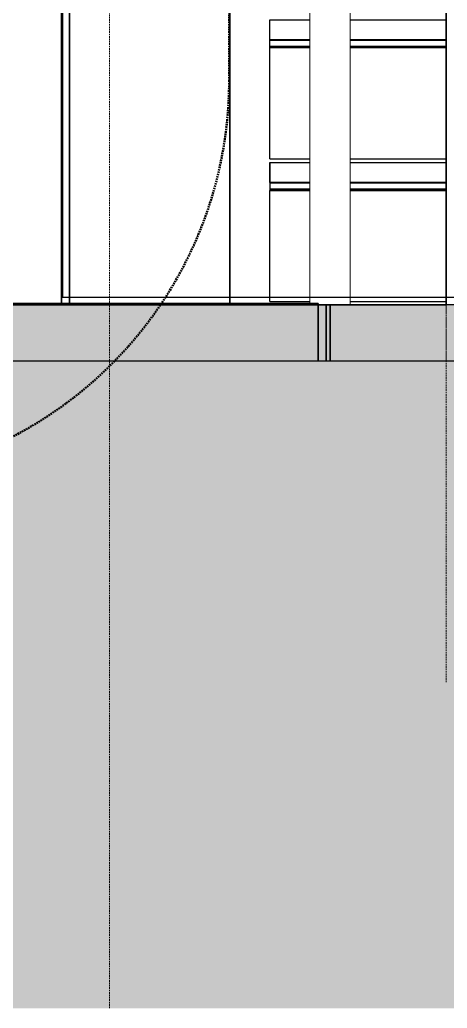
# Model space of a CAD drawing. Header units: millimetres. Extents: x 652554 to 1678317, y -308114 to 170803.
# Drawn here: x 669842 to 670375, y 100344 to 101575 of the extents above; entities that cross this region are included whole.
import ezdxf

# ---------------------------------------------------------------- set-up
doc = ezdxf.new("R2010")
doc.units = ezdxf.units.MM
for name, pattern in [('Centre', [31.75, 6.35, -4.7625, 15.875, -4.7625]), ('DPA_Hidden 50', [3, 2, -1]), ('DPA_Hidden 500', [1.4, 0.8, -0.6])]:
    doc.linetypes.add(name, pattern=pattern)
doc.layers.add('000 - 0_HIDE_OBJ_FRAMING_DEF_SUB_1', color=251, linetype='Continuous')
doc.layers.add('DIM', color=1, linetype='Continuous')
for name, color, linetype, lineweight in [('A-DETL', 1, 'Continuous', 70), ('A-DETL-GENF', 2, 'Continuous', 35), ('A-DETL-THIN', 1, 'Continuous', 25), ('A-DOOR-E', 2, 'Continuous', 25), ('A-FLOR-E', 2, 'Continuous', 35), ('A-FLOR-FNSH', 2, 'Continuous', 70), ('A-FLOR-HRAL', 1, 'Continuous', 25), ('A-FLOR-LEVL', 3, 'Continuous', 9), ('A-FLOR-PATT', 1, 'Continuous', 70), ('A-GENM', 1, 'Continuous', 9), ('A-GENM-HDLN', 2, 'DPA_Hidden 500', 9), ('A-GLAZ-CWMG', 2, 'Continuous', 35), ('P-SANR-FIXT', 2, 'Continuous', 35), ('S-STRS-E', 1, 'Continuous', 25), ('WALL-E', 2, 'Continuous', 35)]:
    doc.layers.add(name, color=color, linetype=linetype, lineweight=lineweight)

# ---------------------------------------------------------------- blocks, each defined once
blk = doc.blocks.new('Railing - 50mm-V12-2250-01 ENTRANCE 2 ELEVATION 3')
at = {"layer": 'A-FLOR-HRAL', "lineweight": 9}
for p, q in [((624147.4, 101222), (624147.4, 102095)), ((624197.4, 102095), (624197.4, 101220)), ((624147.4, 101220), (624197.4, 101220)), ((624197.4, 101220), (624147.4, 101220))]:
    blk.add_line(p, q, dxfattribs=at)
blk = doc.blocks.new('Railing - Railing-6803796-2250-01 ENTRANCE 2 ELEVATION 3')
blk.add_blockref('Railing - 50mm-V12-2250-01 ENTRANCE 2 ELEVATION 3', (0, 0))
blk = doc.blocks.new('DPA_GM-Manhole Cover Type 2 - 900x900-V44-2250-01 ENTRANCE 2 ELEVATION 3')
at = {"layer": 'A-GENM'}
for p, q in [((624107, 101220), (624108.9, 101220)), ((624108.9, 101220), (624107, 101220)), ((624107, 101220), (624108.9, 101220)), ((624108.9, 101220), (624107, 101220)), ((624108.9, 101220), (624107, 101220)), ((624107, 101220), (624108.9, 101220)), ((624108.9, 101220), (624107, 101220)), ((624107, 101220), (624108.9, 101220))]:
    blk.add_line(p, q, dxfattribs=at)
at = {"layer": 'A-GENM-HDLN'}
for p, q in [((624108.9, 101220), (624107, 101220)), ((624107, 101220), (624108.9, 101220)), ((624107, 101220), (624108.9, 101220)), ((624108.9, 101220), (624107, 101220))]:
    blk.add_line(p, q, dxfattribs=at)
blk = doc.blocks.new('DPA_DR-SG-SW  REVERSE - D1_1000x2150 mm-15251648-2250-01 ENTRANCE 2 ELEVATION 3')
at = {"layer": '000 - 0_HIDE_OBJ_FRAMING_DEF_SUB_1'}
for p, q in [((624047.4, 101222), (624047.4, 103370)), ((624047.4, 103370), (624047.4, 101222)), ((624047.4, 103335), (624047.4, 101222)), ((624047.4, 101222), (624047.4, 103335)), ((624047.4, 101222), (624047.4, 103335)), ((624047.4, 101222), (624047.4, 103335)), ((624004.4, 101220), (623947.4, 101220)), ((623947.4, 101220), (624047.4, 101220)), ((624047.4, 101220), (623947.4, 101220)), ((623947.4, 101220), (624004.4, 101220)), ((624047.4, 101220), (624004.4, 101220)), ((624004.4, 101220), (624047.4, 101220)), ((624047.4, 101220), (624004.4, 101220)), ((624047.4, 101220), (624004.4, 101220))]:
    blk.add_line(p, q, dxfattribs=at)
blk = doc.blocks.new('Rectangular Mullion - Mullion_Beam 300x400-15677994-2250-01 ENTRANCE 2 ELEVATION 3')
at = {"layer": 'A-GLAZ-CWMG'}
for p, q in [((623042.1, 101220), (623112.1, 101220)), ((623042.1, 101220), (623112.1, 101220)), ((623507.1, 101220), (623847.4, 101220)), ((623572.4, 101220), (623772.4, 101220))]:
    blk.add_line(p, q, dxfattribs=at)
blk = doc.blocks.new('DPA_GM-Manhole Cover Type 2 - 900x900-V91-2250-01 ENTRANCE 2 ELEVATION 3')
at = {"layer": 'A-GENM', "lineweight": 35}
for p, q in [((623267.4, 101220), (623262.4, 101220)), ((623262.4, 101220), (623262.4, 101150)), ((623267.4, 101150), (623267.4, 101220)), ((624157.4, 101222), (623272.4, 101222)), ((623272.4, 101222), (623272.4, 101220)), ((623272.4, 101220), (624157.4, 101220)), ((624157.4, 101220), (623277.4, 101220)), ((623277.4, 101220), (623277.4, 101150)), ((624157.4, 101220), (624157.4, 101222)), ((624157.4, 101150), (624157.4, 101220)), ((624172.4, 101220), (624167.4, 101220)), ((624167.4, 101220), (624167.4, 101150)), ((624172.4, 101150), (624172.4, 101220))]:
    blk.add_line(p, q, dxfattribs=at)
at = {"layer": 'A-GENM'}
for p, q in [((624167.4, 101220), (623268.4, 101220)), ((623277.4, 101222), (623357.4, 101222)), ((623357.4, 101220), (623277.4, 101220)), ((623357.4, 101222), (624077.4, 101222)), ((624077.4, 101220), (623357.4, 101220)), ((624077.4, 101222), (624157.4, 101222)), ((624157.4, 101220), (624077.4, 101220)), ((624157.4, 101222), (624157.4, 101220))]:
    blk.add_line(p, q, dxfattribs=at)
at = {"layer": 'A-GENM-HDLN'}
for p, q in [((623117.4, 101220), (623117.4, 101150)), ((623262.4, 101220), (623117.4, 101220)), ((623262.4, 101150), (623262.4, 101220)), ((624172.4, 101220), (623262.4, 101220)), ((624317.4, 101220), (624172.4, 101220)), ((624172.4, 101220), (624172.4, 101150)), ((624317.4, 101150), (624317.4, 101220))]:
    blk.add_line(p, q, dxfattribs=at)
blk = doc.blocks.new('PB-DRAIN-CHANNEL_TYPE B_GRATING - 175W X 100D-17507704-2250-01 ENTRANCE 2 ELEVATION 3')
at = {"layer": '000 - 0_HIDE_OBJ_FRAMING_DEF_SUB_1', "lineweight": 9}
for p, q in [((624097.4, 101220), (624317.4, 101220)), ((624317.4, 101220), (624097.4, 101220))]:
    blk.add_line(p, q, dxfattribs=at)
blk = doc.blocks.new('DPA_AN_Callout - DPA_AN_Callout-15552947-2250-01 ENTRANCE 2 ELEVATION 3')
at = {"layer": 'A-DETL-GENF', "linetype": 'DPA_Hidden 50', "lineweight": 50}
blk.add_line((624046.5, 103100), (624046.5, 101500), dxfattribs=at)
blk.add_arc((623546.5, 101500), 500, 270, 0, dxfattribs=at)

msp = doc.modelspace()

# ---------------------------------------------------------------- hatches: boundary and pattern name
at = {"layer": 'A-DETL-GENF', "lineweight": 9}
h = msp.add_hatch(dxfattribs=at)
h.set_pattern_fill('FP_7', color=9, style=0, pattern_type=2)
h.set_pattern_definition([(45, (676567.2, 5e-05), (0, 449.0128), [317.5, -317.5]), (45, (676483, 84.2), (0, 449.0128), [317.5, -317.5]), (45, (676398.82, 168.38), (0, 449.0128), [317.5, -317.5]), (135, (676398.82, 224.5), (-449.0128, 3e-14), [317.5, -317.5]), (135, (676483, 308.7), (-449.0128, 3e-14), [317.5, -317.5]), (135, (676567.2, 392.9), (-449.0128, 3e-14), [317.5, -317.5])])
h.paths.add_polyline_path([(686298.9314, 100343.9086), (695674.0481, 100343.9086), (695674.0481, 101150), (658173.5814, 101150), (658173.5814, 100343.9086), (685127.0418, 100343.9086)])
at = {"layer": 'A-FLOR-PATT', "lineweight": 9}
h = msp.add_hatch(dxfattribs=at)
h.set_pattern_fill('FP_2', color=256, angle=-40, style=0, pattern_type=2)
h.set_pattern_definition([(230, (826503.44, 101220), (-728.7365, 63.7558), [76.2, -838.2]), (175, (826503.44, 101220), (140.9716, -764.2276), [60.96, -670.56]), (280.451, (826442.7, 101225.3), (-587.77, -700.4668), [64.76, -712.36]), (226.184, (826503.4, 101016.8), (-1084.316, 168.171), [114.3, -1257.3]), (276.636, (826413.1, 101030.8), (-949.61, -989.71), [97.14, -1068.54]), (171.184, (826503.4, 101016.8), (-949.6206, -989.701), [91.44, -1005.84]), (201, (826401.84, 101067.6), (-606.4579, 409.0606), [76.2, -838.2]), (146, (826401.84, 101067.6), (-247.2083, -736.753), [60.96, -670.56]), (251.451, (826351.3, 101101.7), (-853.6683, -327.6855), [64.76, -712.36]), (217.5, (826503.44, 101220), (-12.3547, -338.2201), [33.528, -628.904, 33.528, -1320.292]), (217.5, (826503.44, 101220), (-12.3547, -338.2201), [-695.96, -647.192, 33.528, -639.572]), (187.5, (826503.44, 101220), (-267.2789, -400.7221), [33.528, -354.584, 33.528, -870.204]), (187.5, (826503.44, 101220), (-267.2789, -400.7221), [-421.64, -613.664, 33.528, -223.012]), (147.5, (826730, 101220), (-542.36333, 22.91534), [33.528, -220.472, 33.528, -1810.512]), (147.5, (826730, 101220), (-542.36333, 22.91534), [-287.528, -758.952, 33.528, -1018.032]), (137.5, (826831.6, 101220), (-592.517, -101.7071), [33.528, -296.672, 33.528, -1239.52]), (137.5, (826831.6, 101220), (-592.517, -101.7071), [-363.728, -492.76, 33.528, -713.232])])
h.paths.add_polyline_path([(672602.4719, 101150), (677587.1749, 101150), (677587.1749, 101220), (658173.5814, 101220), (658173.5814, 101150), (672529.2288, 101150)])

# ---------------------------------------------------------------- linework, layer by layer
at = {"layer": 'A-DETL', "color": 9, "linetype": 'DPA_Hidden 50', "lineweight": 9}
for p, q in [((669953.7774, 103220), (669953.7774, 100343.9086)), ((670373.7774, 101220), (670373.7774, 100750))]:
    msp.add_line(p, q, dxfattribs=at)
at = {"layer": 'A-DETL-THIN'}
msp.add_line((695674.0481, 101150), (658173.5814, 101150), dxfattribs=at)
at = {"layer": 'A-FLOR-E'}
for p, q in [((670163.4786, 101220), (670165.3696, 101220)), ((670165.3699, 101220), (670163.4789, 101220))]:
    msp.add_line(p, q, dxfattribs=at)
at = {"layer": 'A-FLOR-FNSH', "color": 7, "lineweight": 25}
msp.add_line((677587.1749, 101220), (658173.5814, 101220), dxfattribs=at)
at = {"layer": 'A-FLOR-LEVL', "linetype": 'Centre'}
for p, q in [((658171, 101220), (699473.7038, 101220)), ((658171, 101150), (698203.7038, 101150))]:
    msp.add_line(p, q, dxfattribs=at)
at = {"layer": 'DIM', "color": 6}
msp.add_lwpolyline([(679355.7774, 102550), (669895, 102550), (669895, 101229.8585), (679355.7774, 101229.8585)], close=True, dxfattribs=at)
at = {"layer": 'S-STRS-E'}
for p, q in [((670153.7774, 101569.8334), (670153.7774, 101575.3334)), ((670153.7774, 101575.3334), (670203.7774, 101575.3334)), ((670153.7774, 101550.3334), (670153.7774, 101575.3334)), ((670153.7774, 101572.8334), (670153.7774, 101575.3334)), ((670153.7774, 101572.8334), (670153.7774, 101575.3334)), ((670153.7774, 101572.8334), (670153.7774, 101575.3334)), ((670153.7774, 101572.8334), (670153.7774, 101575.3334)), ((670153.7774, 101572.8334), (670153.7774, 101575.3334)), ((670153.7774, 101575.3334), (670203.7774, 101575.3334)), ((670153.7774, 101575.3334), (670203.7774, 101575.3334)), ((670153.7774, 101575.3334), (670203.7774, 101575.3334)), ((670153.7774, 101575.3334), (670203.7774, 101575.3334)), ((670153.7774, 101575.3334), (670203.7774, 101575.3334)), ((670153.7774, 101575.3334), (670203.7774, 101575.3334)), ((670153.7774, 101560.3334), (670153.7774, 101570.3334)), ((670153.7774, 101549.8334), (670153.7774, 101569.8334)), ((670153.7774, 101560.8334), (670153.7774, 101569.8334)), ((670253.7774, 101575.3334), (670373.7774, 101575.3334)), ((670253.7774, 101575.3334), (670373.7774, 101575.3334)), ((670253.7774, 101575.3334), (670373.7774, 101575.3334)), ((670253.7774, 101575.3334), (670373.7774, 101575.3334)), ((670253.7774, 101575.3334), (670373.7774, 101575.3334)), ((670253.7774, 101575.3334), (670373.7774, 101575.3334)), ((670253.7774, 101575.3334), (670373.7774, 101575.3334)), ((670153.7774, 101557.3334), (670153.7774, 101560.8334)), ((670153.7774, 101557.8334), (670153.7774, 101560.3334)), ((670203.7774, 101550.3334), (670153.7774, 101550.3334)), ((670153.7774, 101542.3334), (670153.7774, 101549.8334)), ((670153.7774, 101549.8334), (670203.7774, 101549.8334)), ((670153.7774, 101549.8334), (670203.7774, 101549.8334)), ((670373.7774, 101550.3334), (670253.7774, 101550.3334)), ((670253.7774, 101549.8334), (670373.7774, 101549.8334)), ((670253.7774, 101549.8334), (670373.7774, 101549.8334)), ((670153.7774, 101540.3334), (670153.7774, 101542.3334)), ((670153.7774, 101542.3334), (670203.7774, 101542.3334)), ((670153.7774, 101401.8934), (670153.7774, 101540.3334)), ((670203.7774, 101540.3334), (670153.7774, 101540.3334)), ((670203.7774, 101540.3334), (670153.7774, 101540.3334)), ((670253.7774, 101542.3334), (670373.7774, 101542.3334)), ((670373.7774, 101540.3334), (670253.7774, 101540.3334)), ((670373.7774, 101540.3334), (670253.7774, 101540.3334)), ((670153.7774, 101401.8934), (670203.7774, 101401.8934)), ((670153.7774, 101372.6667), (670153.7774, 101397.6667)), ((670153.7774, 101395.1667), (670153.7774, 101397.6667)), ((670153.7774, 101395.1667), (670153.7774, 101397.6667)), ((670153.7774, 101395.1667), (670153.7774, 101397.6667)), ((670153.7774, 101395.1667), (670153.7774, 101397.6667)), ((670153.7774, 101395.1667), (670153.7774, 101397.6667)), ((670153.7774, 101397.6667), (670203.7774, 101397.6667)), ((670153.7774, 101397.6667), (670203.7774, 101397.6667)), ((670153.7774, 101397.6667), (670203.7774, 101397.6667)), ((670153.7774, 101397.6667), (670203.7774, 101397.6667)), ((670153.7774, 101397.6667), (670203.7774, 101397.6667)), ((670153.7774, 101397.6667), (670203.7774, 101397.6667)), ((670153.7774, 101397.6667), (670203.7774, 101397.6667)), ((670153.7774, 101397.6667), (670153.7774, 101392.1667)), ((670253.7774, 101401.8934), (670373.7774, 101401.8934)), ((670253.7774, 101397.6667), (670373.7774, 101397.6667)), ((670253.7774, 101397.6667), (670373.7774, 101397.6667)), ((670253.7774, 101397.6667), (670373.7774, 101397.6667)), ((670253.7774, 101397.6667), (670373.7774, 101397.6667)), ((670253.7774, 101397.6667), (670373.7774, 101397.6667)), ((670253.7774, 101397.6667), (670373.7774, 101397.6667)), ((670253.7774, 101397.6667), (670373.7774, 101397.6667)), ((670153.7774, 101382.6667), (670153.7774, 101392.6667)), ((670153.7774, 101392.1667), (670153.7774, 101372.1667)), ((670153.7774, 101392.1667), (670153.7774, 101383.1667)), ((670153.7774, 101383.1667), (670153.7774, 101379.6667)), ((670153.7774, 101380.1667), (670153.7774, 101382.6667)), ((670203.7774, 101372.6667), (670153.7774, 101372.6667)), ((670153.7774, 101372.1667), (670203.7774, 101372.1667)), ((670153.7774, 101372.1667), (670203.7774, 101372.1667)), ((670153.7774, 101372.1667), (670153.7774, 101364.6667)), ((670373.7774, 101372.6667), (670253.7774, 101372.6667)), ((670253.7774, 101372.1667), (670373.7774, 101372.1667)), ((670253.7774, 101372.1667), (670373.7774, 101372.1667)), ((670153.7774, 101364.6667), (670203.7774, 101364.6667)), ((670153.7774, 101364.6667), (670153.7774, 101362.6667)), ((670203.7774, 101362.6667), (670153.7774, 101362.6667)), ((670153.7774, 101224.2267), (670153.7774, 101362.6667)), ((670153.7774, 101362.6667), (670203.7774, 101362.6667)), ((670253.7774, 101364.6667), (670373.7774, 101364.6667)), ((670373.7774, 101362.6667), (670253.7774, 101362.6667)), ((670253.7774, 101362.6667), (670373.7774, 101362.6667)), ((670153.7774, 101224.2267), (670203.7774, 101224.2267)), ((670253.7774, 101224.2267), (670373.7774, 101224.2267))]:
    msp.add_line(p, q, dxfattribs=at)
at = {"layer": 'WALL-E'}
for p, q in [((669903.7774, 101222), (669903.7774, 105550)), ((670103.7774, 105550), (670103.7774, 101222)), ((670103.7774, 105550), (670103.7774, 101222)), ((670373.7774, 105550), (670373.7774, 101220)), ((669893.7774, 101222), (669893.7774, 105525)), ((669893.7774, 101222), (669893.7774, 105525)), ((669893.7774, 105525), (669893.7774, 101222)), ((669893.7774, 101222), (669893.7774, 105525)), ((669893.7774, 105525), (669893.7774, 101222)), ((669893.7774, 101222), (669893.7774, 105525)), ((669893.7774, 105525), (669893.7774, 101222)), ((669893.7774, 101222), (669893.7774, 105525)), ((669893.7774, 105525), (669893.7774, 101222)), ((669893.7774, 101222), (669893.7774, 105525)), ((669893.7774, 105525), (669893.7774, 101222)), ((669893.7774, 101222), (669893.7774, 105525)), ((669893.7774, 105525), (669893.7774, 101222)), ((669893.7774, 101222), (669893.7774, 105525)), ((669893.7774, 105525), (669893.7774, 101222)), ((669903.7774, 105525), (669903.7774, 101222)), ((669903.7774, 101222), (669903.7774, 105525)), ((669903.7774, 105525), (669903.7774, 101222)), ((669903.7774, 101222), (669903.7774, 105525)), ((669903.7774, 105525), (669903.7774, 101222)), ((669903.7774, 101222), (669903.7774, 105525)), ((669903.7774, 105525), (669903.7774, 101222)), ((669903.7774, 101222), (669903.7774, 105525)), ((669903.7774, 105525), (669903.7774, 101222)), ((669903.7774, 101222), (669903.7774, 105525)), ((669903.7774, 105525), (669903.7774, 101222)), ((669903.7774, 101222), (669903.7774, 105525)), ((669903.7774, 105525), (669903.7774, 101222)), ((669903.7774, 101222), (669903.7774, 105525)), ((669903.7774, 105525), (669903.7774, 101222)), ((669903.7774, 101222), (669903.7774, 103370)), ((669903.7774, 103370), (669903.7774, 101222)), ((670103.7774, 101222), (670103.7774, 103370)), ((670103.7774, 103370), (670103.7774, 101222)), ((670373.7774, 101220), (670373.7774, 102140)), ((669893.7774, 101220), (669903.7774, 101220)), ((669903.7774, 101220), (669893.7774, 101220)), ((669893.7774, 101220), (669903.7774, 101220)), ((669903.7774, 101220), (669893.7774, 101220)), ((669893.7774, 101220), (669903.7774, 101220)), ((669903.7774, 101220), (669893.7774, 101220)), ((669893.7774, 101220), (669903.7774, 101220)), ((669903.7774, 101220), (669893.7774, 101220)), ((669893.7774, 101220), (669903.7774, 101220)), ((669903.7774, 101220), (669893.7774, 101220)), ((669893.7774, 101220), (669903.7774, 101220)), ((669903.7774, 101220), (669893.7774, 101220)), ((669893.7774, 101220), (669903.7774, 101220)), ((669903.7774, 101220), (669893.7774, 101220)), ((669893.7774, 101220), (669903.7774, 101220)), ((669903.7774, 101220), (670103.7774, 101220)), ((670103.7774, 101220), (669903.7774, 101220)), ((670103.7774, 101220), (669903.7774, 101220)), ((669978.7774, 101220), (670103.7774, 101220)), ((670103.7774, 101220), (670373.7774, 101220)), ((670373.7774, 101220), (670103.7774, 101220))]:
    msp.add_line(p, q, dxfattribs=at)

# ---------------------------------------------------------------- block references
at = {"layer": 'A-DETL-GENF'}
msp.add_blockref('DPA_AN_Callout - DPA_AN_Callout-15552947-2250-01 ENTRANCE 2 ELEVATION 3', (46056.406, 0), dxfattribs=at)
at = {"layer": 'A-DOOR-E'}
msp.add_blockref('DPA_DR-SG-SW  REVERSE - D1_1000x2150 mm-15251648-2250-01 ENTRANCE 2 ELEVATION 3', (46056.406, 0), dxfattribs=at)
at = {"layer": 'A-FLOR-HRAL', "lineweight": 9}
msp.add_blockref('Railing - Railing-6803796-2250-01 ENTRANCE 2 ELEVATION 3', (46056.406, 0), dxfattribs=at)
at = {"layer": 'A-GENM'}
for name in ['DPA_GM-Manhole Cover Type 2 - 900x900-V91-2250-01 ENTRANCE 2 ELEVATION 3', 'DPA_GM-Manhole Cover Type 2 - 900x900-V44-2250-01 ENTRANCE 2 ELEVATION 3']:
    msp.add_blockref(name, (46056.406, 0), dxfattribs=at)
at = {"layer": 'A-GLAZ-CWMG'}
msp.add_blockref('Rectangular Mullion - Mullion_Beam 300x400-15677994-2250-01 ENTRANCE 2 ELEVATION 3', (46056.406, 0), dxfattribs=at)
at = {"layer": 'P-SANR-FIXT'}
msp.add_blockref('PB-DRAIN-CHANNEL_TYPE B_GRATING - 175W X 100D-17507704-2250-01 ENTRANCE 2 ELEVATION 3', (46056.406, 0), dxfattribs=at)

doc.saveas('drawing.dxf')
